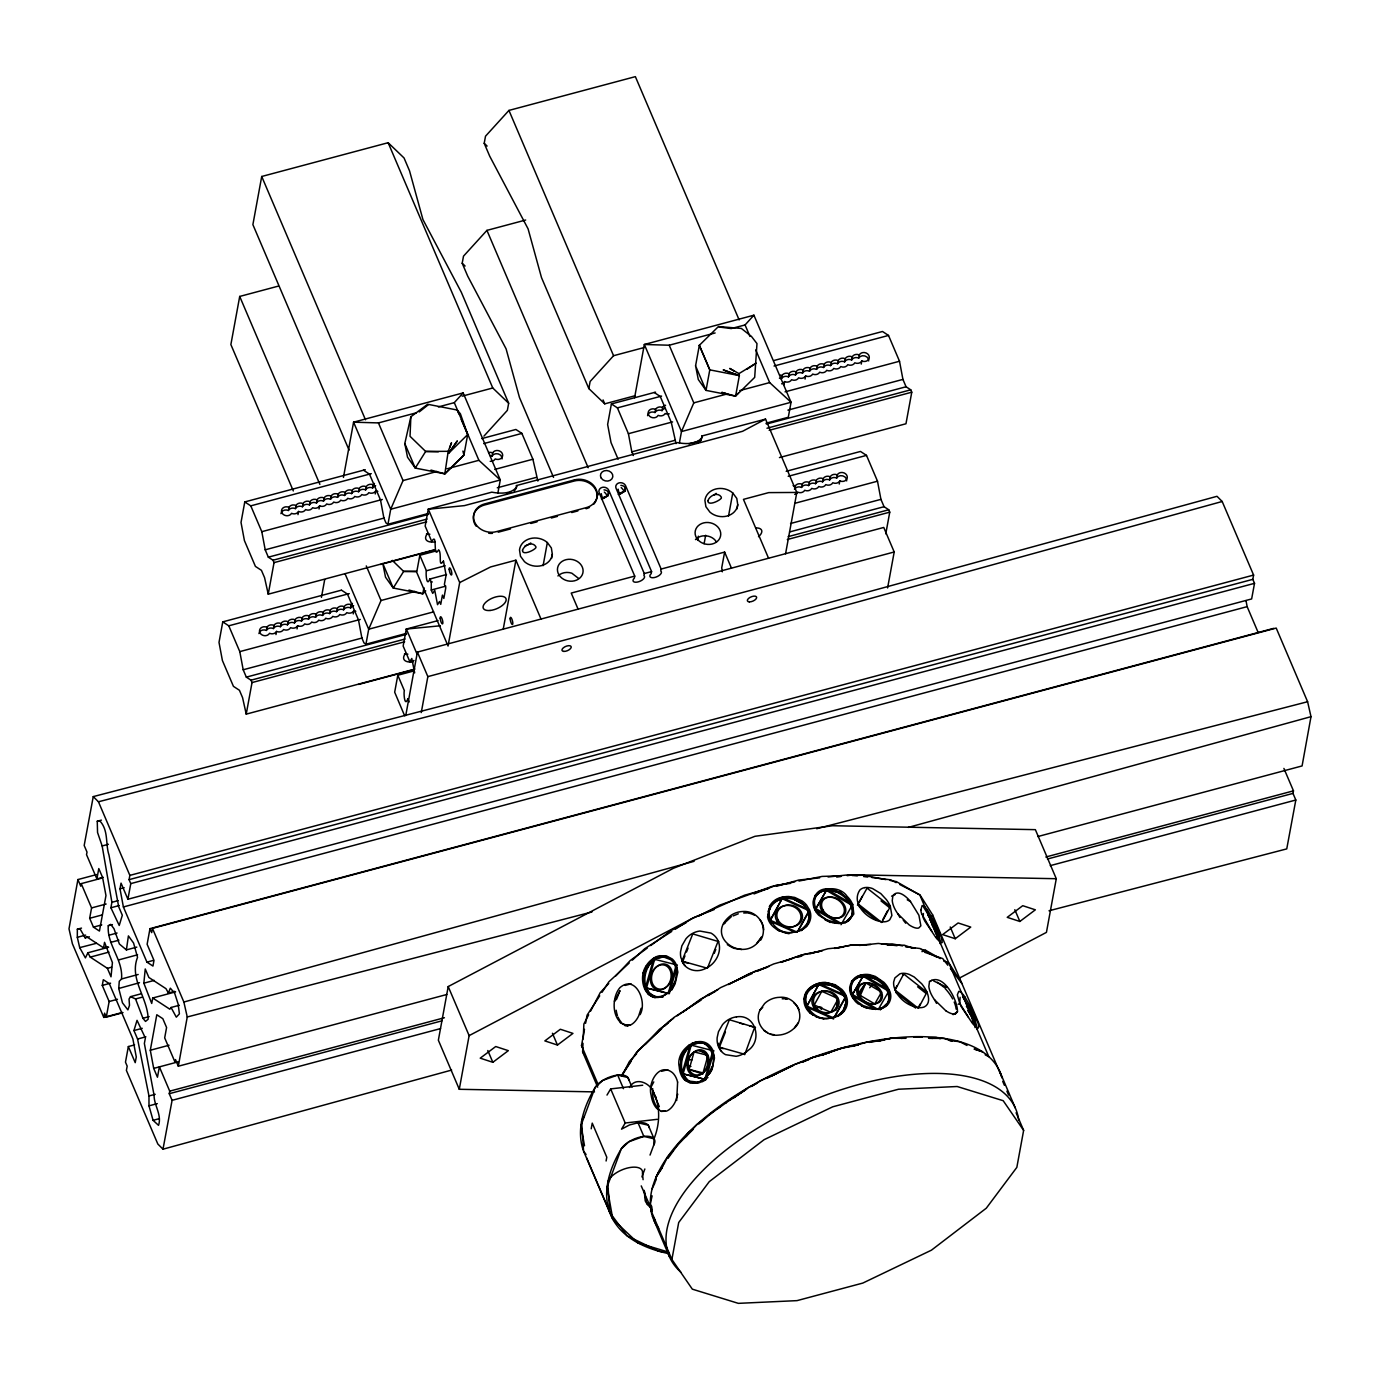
<?xml version="1.0" encoding="UTF-8"?>
<svg xmlns="http://www.w3.org/2000/svg" width="1380" height="1380" viewBox="0 0 1380 1380"><rect width="100%" height="100%" fill="white"/><g stroke="black" fill="none" stroke-linecap="round" stroke-linejoin="round"><path stroke-width="1.5" d="M108.675 947.215L87.871 952.787L85.405 957.892L79.695 947.629L77.315 937.313L77.349 929.206L81.506 928.102M443.515 561.108L446.085 575.15L444.395 584.378L445.809 587.69L443.843 598.42L442.428 595.108L440.738 604.354L439.478 601.542L437.529 604.682L434.769 590.381L432.716 593.4L431.285 590.192L431.267 582.257L429.922 579.014L446.516 574.529M597.678 1087.164L582.619 1051.853L582.998 1043.28M583.205 1039.002L583.878 1023.995L588.673 1014.783M640.061 1014.662C647.565 1002.018 635.663 974.09 620 987.58C610.667 998.24 611.84 1023.408 628.124 1025.909L620.207 1022.632M650.032 1155.077L653.706 1145.159L654.068 1138.828L648.255 1125.217L638.026 1122.785L629.522 1124.942L621.535 1129.168L625.209 1123.01L657.26 1119.318M676.683 1100.515L677.615 1082.041M923.375 913.491L923.151 917.562L924.773 921.029L935.674 937.279M937.055 938.555L937.417 932.466L930.879 922.099M938.503 939.728L938.987 931.603L937.434 928.085A21.045 2.277 63.8 0 0 934.778 922.565M974.038 1013.921C974.677 1017.716 980.956 1025.564 977.92 1028.376A20.976 2.933 55.6 0 1 972.331 1023.201L961.394 1006.883L959.756 1003.398L960.118 997.309M973.676 1024.409L974.021 1018.319L966.397 1006.227M975.005 1027.6L975.591 1017.457L962.533 996.722M140.898 993.859L130.496 996.653L129.047 999.051L129.496 1005.296L127.892 1009.901L122.475 1002.829L118.749 988.477L119.267 981.301L121.543 978.972L138.19 974.47M410.861 416.76L404.806 443.549L407.531 457.229L415.259 468.079L444.826 473.84L463.922 455.072L467.682 434.562L460.385 413.793L457.229 410.033L427.662 404.271L410.861 416.76L410.033 436.304L425.661 451.45L438.322 451.795M175.605 991.875L152.714 997.999L151.714 1003.45L143.848 983.181L145.245 968.984L148.868 977.471L165.997 988.684L168.395 993.014L174.639 991.34M136.792 947.128L126.391 949.906L128.409 935.899L133.567 943.023L137.534 957.306C129.03 979.179 147.988 997.964 148.143 1019.268L145.504 1021.424L142.934 1018.267L135.55 998.948L130.496 996.653M945.8 1010.764A20.976 7.607 47.5 0 0 955.34 1013.886L957.478 1011.713C957.806 999.913 942.885 971.831 929.482 981.628L928.844 986.424A20.976 10.35 49.6 0 0 934.502 999.689L936.554 1003.364M671.991 989.84L675.355 980.956L676.562 972.986A20.976 17.233 -64.1 0 0 670.835 959.738L661.745 956.254L654.931 957.72A20.942 17.354 -79.3 0 0 646.34 965.586M709.286 1073.916C719.584 1061.065 709.406 1035.759 691.553 1043.573M769.298 906.677C781.322 884.304 820.427 904.642 806.144 926.515A21.08 17.837 10.4 0 0 802.694 904.176L794.69 899.656A21.08 17.837 10.4 0 0 770.161 906.212L767.591 917.062C769.523 927.308 779.855 931.897 789.05 933.742M823.774 1019.009L816.27 1016.801L809.594 1012.592A20.976 18.233 -0.7 0 1 803.988 999.448C805.092 982.025 829.794 977.661 840.334 989.736A20.959 17.078 19.4 0 1 845.94 1002.881L842.766 1012.368L837.902 1016.422M677.77 1094.133L675.286 1101.792A20.976 12.524 -80.6 0 1 666.419 1111.141L661.382 1111.383L656.811 1108.485A20.976 12.23 89 0 1 651.136 1095.168C647.531 1083.248 658.812 1061.806 672.509 1072.709A20.976 14.869 -81.3 0 1 677.58 1082.058M841.007 924.721L852.719 904.4L850.943 901.071A20.959 14.663 36.4 0 0 847.182 896.413C837.35 881.837 807.559 889.169 815.908 908.644L815.269 909.662L826.982 889.341L852.719 904.4L853.806 914.077L848.459 920.977A20.959 14.524 24.8 0 1 836.349 922.961L826.672 919.805L821.618 916.32A20.993 16.526 24.4 0 1 815.908 908.627L815.58 907.85M96.652 874.558L77.918 879.56L69 928.826L72.398 943.765L103.793 1017.422L122.527 1012.42M446.792 994.497L178.331 1066.223L187.249 1016.974L183.868 1002.035L152.456 928.361L1276.207 628.073L1307.602 701.73L1311 716.668L1302.082 765.934L1037.794 836.556M102.034 878.077L81.213 883.631L80.747 886.184L77.918 879.56M103.138 877.266L96.893 878.939L98.791 868.572L102.569 877.404L105.967 895.534L99.446 931.052L93.443 927.119L89.665 918.287L91.58 907.919L81.213 883.631M77.349 929.206L80.126 929.016L85.198 937.917L86.405 936.589L103.552 947.801L104.552 942.333L112.418 962.602L111.021 976.816L107.398 968.329L90.269 957.116L87.871 952.787M97.256 821.238L100.223 821.324C108.692 830.967 105.329 844.025 108.986 855.031L118.697 906.764L122.32 915.251L119.232 925.463L110.9 907.764L111.901 902.296L102.154 845.957L97.549 832.485L97.256 821.238L101.413 820.134M122.924 1012.696L106.277 1017.146L109.141 1001.518L102.275 985.406L103.31 979.714L109.331 983.664L132.859 1038.847L136.275 1056.976L135.223 1062.669L128.357 1046.558L134.602 1044.884M1273.723 628.349L149.989 928.654L147.125 944.282L153.991 960.394L152.956 966.069L146.936 962.136L123.389 906.953L119.991 888.806L121.043 883.131L127.909 899.242L1251.643 598.937L1254.524 583.326L1252.816 579.341L1253.609 575.081L1222.18 501.492L1217.005 496.3L654.241 650.567L93.254 796.605L84.18 845.474L87.009 852.098L86.526 854.651L96.893 878.939M103.793 1017.422L104.587 1013.162L106.277 1017.146M127.909 899.242L130.772 883.614L129.082 879.647L129.858 875.386L98.446 801.78L93.254 796.605M278.45 286.091L239.706 296.441L230.874 344.569L293.319 490.952M483.932 436.132L507.357 410.36L508.668 403.253L461.317 292.267L422.936 219.558L409.532 170.844L404.047 157.976L388.142 142.709L261.717 176.485L252.885 224.63L349.071 450.122M128.357 1046.558L125.477 1062.169L127.184 1066.153L126.391 1070.414L157.82 1144.003L162.995 1149.195L451.639 1070.069M152.456 928.361L151.679 932.621L149.989 928.654M341.24 590.209L222.766 621.863L219.006 642.39L222.404 660.52L233.427 686.343L239.43 690.276L242.57 697.642L246.227 714.133L414.914 669.059M365.269 469.718L244.778 501.923L241.017 522.434L244.415 540.581L255.421 566.404L261.441 570.337L264.581 577.685L268.238 594.193L434.924 549.654M162.995 1149.195L172.086 1100.326L169.257 1093.702L169.723 1091.149L159.373 1066.861L157.458 1077.228L153.697 1068.396L150.299 1050.249L156.803 1014.749L162.823 1018.682L166.583 1027.514L164.686 1037.881L175.036 1062.169L175.519 1059.599L178.331 1066.223M246.227 714.133L252.023 682.565L251.005 680.185L246.33 677.132L243.19 669.766L239.792 651.619L228.77 625.813L222.766 621.863M268.238 594.193L274.034 562.626L273.016 560.228L268.341 557.175L265.202 549.809L261.803 531.68L250.781 505.856L244.778 501.923M258.94 633.593A5.279 4.468 10.4 0 1 266.375 630.436L266.961 627.279A5.279 4.468 10.4 0 1 273.982 625.399A5.279 4.468 10.4 0 1 281.002 623.536A5.279 4.468 10.4 0 1 288.023 621.656A5.279 4.468 10.4 0 1 295.061 619.775A5.279 4.468 10.4 0 1 302.082 617.895A5.279 4.468 10.4 0 1 309.103 616.015A5.279 4.468 10.4 0 1 316.123 614.152A5.279 4.468 10.4 0 1 323.144 612.272A5.279 4.468 10.4 0 1 330.165 610.391A5.279 4.468 10.4 0 1 337.203 608.511A5.279 4.468 10.4 0 1 344.224 606.631A5.279 4.468 10.4 0 1 351.245 604.768A5.279 4.468 10.4 0 1 352.435 603.37M280.951 513.653A5.279 4.468 10.4 0 1 288.386 510.497L288.972 507.34A5.279 4.468 10.4 0 1 295.993 505.459A5.279 4.468 10.4 0 1 303.014 503.579A5.279 4.468 10.4 0 1 310.034 501.699A5.279 4.468 10.4 0 1 317.055 499.819A5.279 4.468 10.4 0 1 324.093 497.956A5.279 4.468 10.4 0 1 331.114 496.075A5.279 4.468 10.4 0 1 338.135 494.195A5.279 4.468 10.4 0 1 345.155 492.315A5.279 4.468 10.4 0 1 352.176 490.435A5.279 4.468 10.4 0 1 359.197 488.572A5.279 4.468 10.4 0 1 366.235 486.692A5.279 4.468 10.4 0 1 373.255 484.811A5.279 4.468 10.4 0 1 374.446 483.431M266.375 630.436A5.279 4.468 10.4 0 1 273.413 628.556L273.982 625.399M288.386 510.497A5.279 4.468 10.4 0 1 295.406 508.616L295.993 505.459M275.966 634.576L276.552 631.419A5.279 4.468 10.4 0 0 283.573 629.539A5.279 4.468 10.4 0 0 290.594 627.659A5.279 4.468 10.4 0 0 297.614 625.778A5.279 4.468 10.4 0 0 304.635 623.898A5.279 4.468 10.4 0 0 311.656 622.035A5.279 4.468 10.4 0 0 318.694 620.155A5.279 4.468 10.4 0 0 325.714 618.275A5.279 4.468 10.4 0 0 332.735 616.394A5.279 4.468 10.4 0 0 339.756 614.514A5.279 4.468 10.4 0 0 346.777 612.651A5.279 4.468 10.4 0 0 353.798 610.771A5.279 4.468 10.4 0 0 355.816 611.288M297.977 514.619L298.563 511.463A5.279 4.468 10.4 0 0 305.584 509.582A5.279 4.468 10.4 0 0 312.605 507.719A5.279 4.468 10.4 0 0 319.625 505.839A5.279 4.468 10.4 0 0 326.646 503.959A5.279 4.468 10.4 0 0 333.667 502.079A5.279 4.468 10.4 0 0 340.705 500.198A5.279 4.468 10.4 0 0 347.726 498.335A5.279 4.468 10.4 0 0 354.746 496.455A5.279 4.468 10.4 0 0 361.767 494.575A5.279 4.468 10.4 0 0 368.788 492.695A5.279 4.468 10.4 0 0 375.809 490.814A5.279 4.468 10.4 0 0 377.827 491.349M273.413 628.556A5.279 4.468 10.4 0 1 280.433 626.692L281.002 623.536M295.406 508.616A5.279 4.468 10.4 0 1 302.444 506.736L303.014 503.579M280.433 626.692A5.279 4.468 10.4 0 1 287.454 624.812L288.023 621.656M302.444 506.736A5.279 4.468 10.4 0 1 309.465 504.856L310.034 501.699M287.454 624.812A5.279 4.468 10.4 0 1 294.475 622.932L295.061 619.775M309.465 504.856A5.279 4.468 10.4 0 1 316.486 502.976L317.072 499.819M297.045 628.935L297.614 625.778M319.039 508.996L319.625 505.839M294.475 622.932A5.279 4.468 10.4 0 1 301.495 621.052L302.082 617.895M316.486 502.976A5.279 4.468 10.4 0 1 323.507 501.113L324.093 497.956M301.495 621.052A5.279 4.468 10.4 0 1 308.516 619.172L309.103 616.015M323.507 501.113A5.279 4.468 10.4 0 1 330.527 499.232L331.114 496.075M308.516 619.172A5.279 4.468 10.4 0 1 315.554 617.309L316.123 614.152M330.527 499.232A5.279 4.468 10.4 0 1 337.548 497.352L338.135 494.195M321.437 597.368L324.697 579.617M343.447 477.428L353.573 422.177L463.145 392.903L500.284 479.981L497.87 493.091M315.554 617.309A5.279 4.468 10.4 0 1 322.575 615.428L323.144 612.272M337.548 497.352A5.279 4.468 10.4 0 1 344.586 495.472L345.155 492.315M322.575 615.428A5.279 4.468 10.4 0 1 329.596 613.548L330.165 610.391M344.586 495.472A5.279 4.468 10.4 0 1 351.607 493.591L352.176 490.435M329.596 613.548A5.279 4.468 10.4 0 1 336.616 611.668L337.203 608.511M351.607 493.591A5.279 4.468 10.4 0 1 358.628 491.729L359.197 488.572M336.616 611.668A5.279 4.468 10.4 0 1 343.637 609.788L344.224 606.631M358.628 491.729A5.279 4.468 10.4 0 1 365.648 489.848L366.235 486.692M343.637 609.788A5.279 4.468 10.4 0 1 350.658 607.925L351.245 604.768M365.648 489.848A5.279 4.468 10.4 0 1 372.669 487.968L373.255 484.811M353.228 613.928L353.798 610.771M375.239 493.971L375.809 490.814M341.464 590.157L347.467 594.09L358.49 619.913L361.888 638.043L363.958 642.89L365.959 644.201L368.702 629.211L381.018 600.507L366.269 565.921M363.475 470.2L369.478 474.134L380.501 499.957L383.899 518.104L385.969 522.934L387.97 524.245L390.713 509.255L403.029 480.568L378.448 422.918L353.573 422.177L390.713 509.255L500.284 479.981L478.895 460.299L454.296 402.649L463.145 392.903M553.535 477.377L519.484 397.544L506.081 348.829L467.699 276.121L462.197 263.252L463.507 256.145L486.933 230.374L525.677 220.024M635.318 395.663L604.733 403.84L588.829 388.574L541.495 277.587L528.091 228.873L489.71 156.182L484.207 143.296L485.519 136.189L508.944 110.417L635.369 76.642L739.145 319.936M414.19 670.852L397.802 675.234L394.68 692.208L404.651 715.789M438.029 620.586L406.272 629.073L403.15 646.047L409.791 661.555L414.017 660.502M435.942 550.982L419.813 555.295L416.691 572.252L448.052 646.013L459.695 582.55L428.283 509.134L425.161 526.091L431.75 541.529C437.909 530.696 432.527 560.573 438.616 549.792C442.135 552.932 437.943 569.129 443.429 561.073M416.553 571.148L403.65 571.406L393.248 588.035L382.795 563.506L385.52 577.185L393.248 588.035L422.815 593.797L423.936 587.639M430.974 470.08L444.826 473.84L448.207 451.312L451.519 442.773L449.88 447.172M405.755 715.547L417.398 652.085L883.752 527.453L894.206 551.983L887.599 587.949M421.262 712.58L427.852 676.614L417.398 652.085M502.079 458.919A5.279 4.468 10.4 0 0 492.074 456.055L492.643 452.899A5.279 4.468 10.4 0 1 499.612 451.001A5.279 4.468 10.4 0 1 502.199 457.091A5.279 4.468 10.4 0 1 495.213 458.919A5.279 4.468 10.4 0 1 490.193 461.317M503.269 628.97L515.896 560.177L490.607 566.939L459.695 582.55M958.634 978.489L1046.437 932.38L1056.287 878.715L1035.362 829.656L832.554 825.74L754.964 836.297L673.457 868.261L448.207 986.562L438.357 1040.227L459.281 1089.286L594.504 1091.89M543.099 565.679L547.343 542.53A16.56 14.024 10.4 0 0 530.161 538.614A16.56 14.024 10.4 0 0 519.501 549.965L520.467 556.226L524.486 561.677A16.56 14.024 10.4 0 0 541.667 565.593A16.56 14.024 10.4 0 0 552.328 554.225L551.362 547.964L547.343 542.53M551.569 558.434L552.328 554.225M448.207 986.562L469.131 1035.621L459.281 1089.286M588.829 388.574L590.14 381.484L613.565 355.712L644.15 347.536M655.569 392.144L611.392 403.943L607.631 424.471L611.03 442.601L618.119 459.212M634.576 397.751L644.339 344.483L753.911 315.192L791.051 402.27L788.291 417.26L765.986 423.229M647.565 415.673A5.279 4.468 10.4 0 1 655.017 412.517L655.586 409.36A5.279 4.468 10.4 0 1 662.607 407.48A5.279 4.468 10.4 0 1 665.574 405.254M655.017 412.517A5.279 4.468 10.4 0 1 662.038 410.636L662.607 407.48M634.731 576.098L634.352 578.134A6.176 2.864 -23.1 0 0 634.559 582.101A6.176 2.864 -23.1 0 0 642.149 580.066A6.176 2.864 -23.1 0 0 643.908 575.581L644.27 573.545L608.752 490.28A5.123 4.33 10.4 0 0 602.198 487.382A5.123 4.33 10.4 0 0 599.213 492.832L634.731 576.098L571.234 593.072L578.082 609.132M651.584 571.596L651.205 573.614A6.176 2.864 -23.1 0 0 651.412 577.599A6.176 2.864 -23.1 0 0 659.019 575.564A6.176 2.864 -23.1 0 0 660.761 571.061L661.141 569.043L625.623 485.777A5.123 4.33 10.4 0 0 619.068 482.879A5.123 4.33 10.4 0 0 616.067 488.33L651.584 571.596L644.27 573.545M679.426 442.79L681.479 431.561L693.795 402.856L669.214 345.224L644.339 344.483L681.479 431.561L791.051 402.27L769.661 382.588L755.723 349.934M695.572 365.855L699.332 345.328L718.428 326.56L741.353 328.44L751.427 336.392L756.982 343.586L754.688 377.378L735.592 396.146L706.025 390.385L698.297 379.535L695.572 365.855L706.025 390.385L709.786 369.857L699.332 345.328L709.786 369.857L739.352 375.619L735.592 396.146L721.74 392.386L725.639 393.421M598.247 1084.801L581.515 1045.557L584.482 1029.342M585.603 1023.27L587.087 1015.163L599.714 995.842M697.573 540.391L698.349 536.182M591.209 1128.788L592.244 1123.13L606.786 1157.234L606.096 1160.994M704.111 543.686L705.663 535.268M728.519 516.12L732.763 492.97A16.56 14.024 10.4 0 0 715.582 489.055A16.56 14.024 10.4 0 0 704.921 500.423L705.887 506.684L709.907 512.118A16.56 14.024 10.4 0 0 727.088 516.034A16.56 14.024 10.4 0 0 737.748 504.683L736.782 498.422L732.763 492.97M661.141 569.043L724.621 552.086L721.723 567.87L722.309 571.803M736.989 508.892L737.748 504.683M779.424 378.206A5.279 4.468 10.4 0 1 781.425 378.741L782.011 375.584A5.279 4.468 10.4 0 1 789.032 373.704A5.279 4.468 10.4 0 1 796.053 371.824A5.279 4.468 10.4 0 1 803.074 369.944A5.279 4.468 10.4 0 1 810.112 368.063A5.279 4.468 10.4 0 1 817.133 366.2A5.279 4.468 10.4 0 1 824.153 364.32A5.279 4.468 10.4 0 1 831.174 362.44A5.279 4.468 10.4 0 1 838.195 360.56A5.279 4.468 10.4 0 1 845.216 358.679A5.279 4.468 10.4 0 1 852.236 356.816A5.279 4.468 10.4 0 1 859.274 354.936A5.279 4.468 10.4 0 1 866.226 353.021A5.279 4.468 10.4 0 1 868.831 359.111A5.279 4.468 10.4 0 1 861.827 360.939A5.279 4.468 10.4 0 1 854.807 362.819A5.279 4.468 10.4 0 1 847.786 364.7A5.279 4.468 10.4 0 1 840.765 366.562A5.279 4.468 10.4 0 1 833.744 368.443A5.279 4.468 10.4 0 1 826.706 370.323A5.279 4.468 10.4 0 1 819.686 372.203A5.279 4.468 10.4 0 1 812.665 374.084A5.279 4.468 10.4 0 1 805.644 375.947A5.279 4.468 10.4 0 1 798.623 377.827A5.279 4.468 10.4 0 1 791.602 379.707A5.279 4.468 10.4 0 1 784.582 381.587A5.279 4.468 10.4 0 1 781.615 383.812M783.995 384.744L784.582 381.587M781.425 378.741A5.279 4.468 10.4 0 1 788.463 376.861L789.032 373.704M788.463 376.861A5.279 4.468 10.4 0 1 795.484 374.981L796.053 371.824M795.484 374.981A5.279 4.468 10.4 0 1 802.505 373.1L803.074 369.944M655.397 1181.09L656.138 1177.037L661.883 1168.256M651.722 1206.31L650.963 1210.415L671.888 1259.474L692.329 1289.162L738.352 1303.358L797.019 1300.633L862.811 1283.072L931.431 1250.177L986.286 1208.207L1016.836 1167.377L1023.632 1130.392L1016.094 1112.746M805.058 379.103L805.644 375.947M802.505 373.1A5.279 4.468 10.4 0 1 809.525 371.22L810.112 368.063M794.725 494.385A5.279 4.468 10.4 0 0 797.675 492.143A5.279 4.468 10.4 0 0 804.713 490.28A5.279 4.468 10.4 0 0 811.733 488.399A5.279 4.468 10.4 0 0 818.754 486.519A5.279 4.468 10.4 0 0 825.775 484.639A5.279 4.468 10.4 0 0 832.795 482.759A5.279 4.468 10.4 0 0 839.816 480.895A5.279 4.468 10.4 0 0 846.82 479.067A5.279 4.468 10.4 0 0 844.215 472.978A5.279 4.468 10.4 0 0 837.263 474.875A5.279 4.468 10.4 0 0 830.243 476.756A5.279 4.468 10.4 0 0 823.205 478.636A5.279 4.468 10.4 0 0 816.184 480.516A5.279 4.468 10.4 0 0 809.163 482.396A5.279 4.468 10.4 0 0 802.142 484.259A5.279 4.468 10.4 0 0 795.122 486.139L794.535 489.296A5.279 4.468 10.4 0 1 801.556 487.416A5.279 4.468 10.4 0 1 808.594 485.553A5.279 4.468 10.4 0 1 815.615 483.673A5.279 4.468 10.4 0 1 822.635 481.793A5.279 4.468 10.4 0 1 829.656 479.912A5.279 4.468 10.4 0 1 836.677 478.032A5.279 4.468 10.4 0 1 846.682 480.895M809.525 371.22A5.279 4.468 10.4 0 1 816.546 369.357L817.133 366.2M785.565 553.794L796.812 492.453L765.538 419.123L701.868 436.011A13.559 6.296 -23.1 0 1 698.332 442.67M801.556 487.416L802.142 484.259M816.546 369.357A5.279 4.468 10.4 0 1 823.567 367.477L824.153 364.32M808.594 485.553L809.163 482.396M823.567 367.477A5.279 4.468 10.4 0 1 830.588 365.596L831.174 362.44M671.888 1259.474L678.701 1222.508L709.251 1181.659L764.089 1139.69L832.709 1106.812L898.501 1089.234L957.168 1086.509L1003.191 1100.705L1023.632 1130.392M815.615 483.673L816.184 480.516M830.588 365.596A5.279 4.468 10.4 0 1 837.625 363.716L838.195 360.56M822.635 481.793L823.205 478.636M837.625 363.716A5.279 4.468 10.4 0 1 844.646 361.836L845.216 358.679M829.656 479.912L830.243 476.756M844.646 361.836A5.279 4.468 10.4 0 1 851.667 359.973L852.236 356.816M836.677 478.032L837.263 474.875M851.667 359.973A5.279 4.468 10.4 0 1 858.688 358.093L859.274 354.936M839.247 484.052L839.816 480.895M861.258 364.096L861.827 360.939M885.77 533.853L889.755 512.153L888.737 509.772L884.062 506.702L880.923 499.353L877.508 481.206L866.502 455.383L860.482 451.45L786.186 471.305M774.059 360.473L882.493 331.493L888.513 335.444L899.519 361.25L902.934 379.397L906.056 386.762L910.748 389.815L911.766 392.196L905.97 423.764L779.459 457.574M1049.007 910.783L1286.747 848.89L1295.82 800.02L1292.991 793.397L1293.474 790.843L1283.9 768.418M686.981 1065.084L688.034 1059.478A12.903 10.091 -71.8 0 1 699.729 1050.68L703.904 1052.371A12.903 10.091 -71.8 0 1 701.868 1073.795A12.903 10.091 -71.8 0 1 686.981 1065.084L690.949 1066.395M833.606 1018.992L806.627 1006.969L819.151 983.681L846.113 995.687C848.821 1001.57 847.199 1008.884 842.283 1013.075A21.011 16.732 7.2 0 1 837.608 1016.094A20.976 16.56 6.2 0 1 829.932 1018.112C811.664 1022.356 795.26 996.153 813.855 985.355A20.959 18.63 18 0 1 825.257 982.353L835.228 984.751L841.817 989.408A21.011 17.06 20.1 0 1 846.13 995.687L833.796 1018.026L806.817 1006.02L819.151 983.681M795.053 932.276L770.005 921.116L782.529 897.828L809.491 909.851C812.199 915.716 810.577 923.048 805.661 927.222A21.028 16.732 7.2 0 1 800.986 930.241A20.959 16.508 6.1 0 1 793.31 932.224C775.043 936.554 758.655 910.265 777.233 899.501A20.976 18.665 18.1 0 1 788.636 896.5L794.742 897.431L802.125 900.967A21.08 17.388 18.7 0 1 806.524 905.004L809.491 909.851L797.174 932.173L770.213 920.167L782.529 897.828M836.004 1010.195L837.919 1000.586M806.627 1006.969L806.817 1006.02M770.005 921.116L770.213 920.167M652.119 1195.856L650.342 1203.774L652.223 1209.639M655.224 1182.022L656.552 1176.105L663.366 1165.514M767.591 917.062L770.161 906.212L767.987 911.783M760.725 940.091C768.539 927.136 758.172 910.628 743.303 911.473A20.959 19.458 -17.4 0 0 731.297 915.113C701.799 936.934 746.459 966.38 761.45 937.089L756.689 943.42M760.104 1009.884C753.635 1022.097 765.107 1036.846 778.32 1035.121A20.993 17.457 -19.3 0 0 793.276 1029.049C807.317 1018.285 796.778 995.756 779.907 997.309A20.976 19.51 -17.4 0 0 764.641 1003.519L760.104 1009.884L762.726 1007.417M641.148 1008.297L638.664 1015.939A20.976 12.506 -80.6 0 1 629.798 1025.288L624.778 1025.53L630.418 1024.822M671.767 989.098A20.976 15.387 -65.4 0 1 661.141 996.291A21.08 15.715 -68.2 0 1 654.793 996.343L649.307 993.359L645.426 987.701L653.551 959.031L677.39 965.069M676.821 967.121L669.266 993.721L646.495 988.045L654.62 959.393L653.551 959.031M697.763 1082.092L688.517 1081.075L682.048 1073.537L690.173 1044.867L714.012 1050.922M689.465 1044.643L682.341 1053.992L680.323 1066.067A21.028 15.577 -77.9 0 0 682.031 1073.554L705.887 1079.574L683.117 1073.899L691.242 1045.229L690.173 1044.867M689.12 1069.431L694.088 1051.905L708.009 1055.372L703.041 1072.916L689.12 1069.431L702.834 1074.106M704.818 1079.212L712.943 1050.56C703.766 1030.239 674.872 1048.162 679.219 1066.809A20.976 15.421 -78.5 0 0 684.825 1080.143L690.293 1083.11L696.607 1083.007A20.976 15.318 -66 0 0 708.371 1074.209L711.977 1066.809M706.474 1077.521L712.856 1055.01M851.443 981.628L857.636 977.333L865.846 976.333L874.679 978.765A21.08 15.818 30.4 0 1 886.133 1005.606C902.02 983.871 854.668 959.083 849.683 987.752A20.976 16.681 23.4 0 0 855.307 1001.035A21.08 15.732 30.9 0 0 858.153 1003.95M133.946 1030.55L137.034 1020.338L145.366 1038.036L144.365 1043.487L154.077 1095.22C153.939 1105.38 162.064 1114.781 158.545 1125.356L153.077 1120.336L148.988 1105.846L148.971 1095.962L137.569 1039.037L133.946 1030.55L142.261 1028.324M806.144 926.515L809.318 917.027M845.94 1002.881L842.766 1012.368A21.08 17.837 10.4 0 0 845.319 1006.865M641.907 1176.933L644.857 1168.981M803.988 999.448L806.783 992.065L813.251 986.648L822.014 984.302L833.727 985.096L822.014 984.302M168.395 993.014L170.309 988.166L174.639 993.134L178.141 1004.019L179.4 1013.834L176.312 1017.163L171.051 1007.486L179.366 1005.261M688.517 963.344L682.652 961.705L680.875 957.548A21.045 17.768 -57.9 0 1 680.547 951.734L681.858 945.835L685.981 938.728A21.011 19.044 -53.8 0 1 699.85 931.034L710.907 933.07A21.114 18.613 -39.7 0 1 715.237 936.451A20.959 18.457 -37.4 0 1 718.187 941.057C721.05 947.767 719.049 955.598 714.736 961.187A21.062 17.267 -44.5 0 1 711.977 964.258A20.959 16.957 -44.4 0 1 703.3 969.485C695.382 972.607 685.17 969.381 681.962 961.101L692.76 933.898L718.877 941.678M682.652 961.705L684.963 955.874M686.498 951.993L688.051 948.112M718.187 941.057L707.405 968.242L681.962 961.101M714.254 953.321L715.789 949.44M736.471 1016.888C755.274 1013.576 762.812 1039.813 748.564 1050.077A20.976 17.009 -44.6 0 1 736.161 1056.304L725.57 1054.665A21.062 17.733 -56.2 0 1 720.343 1050.111L718.583 1046.937L729.365 1019.751L755.498 1027.514M723.189 1048.645L719.273 1047.541L725.432 1032.016M744.7 1054.699L754.808 1026.91M675.355 980.956L671.732 988.339A20.976 15.318 -66 0 1 659.985 997.188C643.339 1000.552 638.181 976.557 646.357 965.603M711.683 1069.759L714.461 1057.977L712.943 1050.56M860.344 995.48L865.812 982.905L881.561 992.116L874.782 1003.916L859.033 994.704L865.812 982.905L857.291 994.739M652.136 1188.732L654.845 1183.143M663.832 1164.548L667.42 1157.113L673.043 1150.903M590.588 1011.091L600.197 992.669L608.752 983.509M621.811 1076.09L629.487 1061.358L636.611 1053.716M651.032 1087.112L653.775 1081.903M859.378 901.709L862.241 896.345M857.463 905.28L867.071 888.134L890.307 906.384L891.894 915.527L889.79 919.701A21.062 11.644 40.1 0 1 886.65 921.443A20.976 11.42 38 0 1 882.389 921.788C868.589 920.667 850.304 903.9 859.913 889.962A21.028 13.438 48.9 0 1 864.743 887.616M882.614 919.96L887.392 911.024M864.743 887.616A20.976 13.49 50.5 0 1 872.591 888.582L880.785 893.567L886.374 899.605A20.993 11.144 47.9 0 1 890.376 906.401L881.716 922.478L858.481 904.228M895.034 989.339L896.948 985.769M903.693 973.987L895.102 990.081C899.449 999.379 908.747 1006.434 919.011 1007.642A20.993 11.471 38.3 0 0 924.445 1006.848C931.241 1003.329 928.378 993.928 925.204 988.822A20.993 11.282 47.8 0 0 921.754 983.819L914.198 976.988L909.213 974.401A20.959 13.49 50.5 0 0 899.984 973.797L894.895 977.92L893.671 981.974A21.028 13.817 40 0 0 894.033 986.735L895.102 990.081L918.338 1008.332L926.929 992.237L903.693 973.987L902.675 975.039M918.269 1007.59L920.184 1004.019M798.002 931.276L809.301 910.8M834.624 1017.129L844.905 998.516M875.783 1009.505L851.891 995.515L863.604 975.194L889.324 990.253C892.929 996.929 889.755 1006.279 882.096 1008.125A20.942 14.507 24.9 0 1 872.971 1008.815M815.269 909.662L826.982 889.341M851.891 995.515L863.604 975.194M889.324 990.253L878.249 1009.522L852.512 994.48C848.942 987.269 852.668 977.609 860.516 975.281A20.942 16.595 38.3 0 1 869.624 974.677L875.334 976.436L883.804 982.25A20.976 14.663 36.4 0 1 887.564 986.924L889.324 990.253L888.703 991.288M602.698 498.577L607.959 495.644L608.684 492.453A6.176 5.451 -13.7 0 0 603.991 489.866M619.551 494.075L624.812 491.142L625.537 487.934A6.176 5.451 -13.7 0 0 620.862 485.363M650.221 963.274L643.304 972.986L650.221 963.274L657.035 958.134L665.005 956.685L657.035 958.134M686.826 1049.111L679.926 1058.84L686.826 1049.111L693.657 1043.987L701.627 1042.521L693.657 1043.987M606.993 1095.082L610.667 1088.906L642.718 1085.232M929.482 920.115L932.621 914.888L920.149 895.154L896.379 881.613L890.1 880.423M429.836 578.979C426.437 588.087 425.627 572.062 426.42 570.785L419.813 555.295M409.843 661.624L411.792 658.467L414.673 672.871M407.842 698.936C404.409 708.061 403.529 691.673 404.375 690.673L397.802 675.234M845.009 922.909C872.367 905.09 818.909 869.659 813.079 901.916A20.976 16.681 23.4 0 0 818.685 915.199L830.243 922.495M621.345 1075.831L636.111 1052.906L668.403 1021.787L673.63 1018.216M667.92 1158.458L678.943 1143.14M602.008 992.324L608.873 981.801L629.194 963.05M622.121 1075.055L631.298 1061.013M634.731 1055.735L638.181 1050.473L661.607 1028.859M675.631 1147.194L687.309 1135.033M448.586 453.33L457.177 441.1L448.586 453.33L467.682 434.562L461.248 419.468M629.522 1087.475C635.386 1076.21 650.342 1082.955 653.706 1092.649L653.206 1091.753L655.948 1097.963L654.914 1095.203C660.244 1108.537 659.606 1123.855 654.638 1137.189A32.654 12.731 -87.4 0 1 653.62 1139.345M171.051 1007.486L169.844 1009.211L152.714 997.999M607.959 495.644L602.405 497.835A6.176 1.604 75 0 1 601.266 493.643M624.812 491.142L619.258 493.333A6.176 1.604 75 0 1 618.136 489.141M657.777 1173.448L661.589 1168.342M684.497 1137.707L688.327 1132.601L693.312 1128.788M794.5 1027.686L798.071 1022.925M869.676 987.752L872.419 984.509L877.111 987.787A12.903 9.677 30.4 0 1 873.368 1004.071A12.903 9.677 30.4 0 1 856.756 990.236L858.326 986.2A12.903 9.677 30.3 0 1 872.419 984.509M685.688 1136.913L696.934 1124.493L703.8 1119.37M719.101 327.008L731.245 328.561L745.062 324.956L753.911 315.192M738.248 393.231L734.919 395.698M800.969 930.534L807.473 923.513C802.625 931.448 792.12 933.949 783.443 932.138M837.591 1016.387L844.094 1009.366C838.436 1018.475 825.775 1020.527 816.27 1016.801M615.877 975.867L630.16 960.601L647.255 948.077M645.184 1044.556L659.45 1029.273L667.989 1023.011M890.307 906.384L889.289 907.436L880.992 900.916M926.929 992.237L925.911 993.29L917.614 986.769M955.219 1013.972L957.478 1011.713L953.097 1014.662M408.963 590.036L422.815 593.797L425.747 590.899M686.636 1135.74L692.777 1129.806M698.936 1123.872L713.391 1111.418M731.348 916.648L723.482 924.031L724.931 923.151M632.316 960.17L644.822 948.647L671.732 931.448M664.729 1025.978L674.113 1017.319L701.023 1000.138M709.182 1114.85L726.432 1102.516M419.21 411.93L428.335 404.702M845.077 922.565L851.305 916.924L847.061 921.116A20.976 14.628 24.4 0 1 832.916 922.841L825.206 920.046M695.486 539.597C701.057 533.525 712.373 534.957 716.479 542.012M801.28 930.586L804.523 927.86M805.92 992.513L813.251 986.648M733.194 1098.273L746.977 1088.803M492.832 1062.307L508.323 1050.663L495.731 1046.523L480.24 1058.167L492.832 1062.307L487.813 1050.525M557.451 1045.04L572.942 1033.396L560.349 1029.256L544.859 1040.899L557.451 1045.04L552.431 1033.258M704.525 1080.023L707.94 1077.47M955.236 938.728L970.727 927.084L958.134 922.961L942.626 934.605L955.236 938.728L950.216 926.963M1019.855 921.46L1035.345 909.817L1022.735 905.694L1007.245 917.338L1019.855 921.46L1014.817 909.696M729.503 1100.188L745.614 1089.786M650.67 945.576L671.18 930.551L686.102 922.737M683.376 1011.747L700.471 999.241L715.392 991.409M821.014 891.48L814.838 895.775L821.014 891.48L829.242 890.497L840.955 892.636L829.242 890.497M851.633 981.525L857.636 977.333M884.632 1006.658L880.13 1009.815L887.927 1002.76L883.666 1006.969A20.959 14.594 24.3 0 1 869.521 1008.659L861.81 1005.899L855.289 1001.052M677.114 1015.835L708.44 994.428L717.738 989.805M716.858 1109.037L720.343 1106.657M725.57 1103.103L748.202 1087.647L757.499 1083.007M746.787 369.374L756.154 363.13L738.973 373.601L729.692 368.426L734.367 371.151M675.32 929.171L691.484 918.856L744.441 895.241L768.539 888.496M708.216 995.549L720.774 987.528L752.152 973.538M751.548 1086.474L760.535 1080.73L776.216 1073.744M895.189 894.499L891.601 896.172M929.482 981.628L931.81 980.352M937.417 932.466L938.987 931.603L923.738 907.402M974.021 1018.319L975.591 1017.457M958.186 1004.26L959.756 1003.398L957.341 994.877L958.738 991.392A20.959 4.985 66.5 0 1 964.741 996.688M121.543 978.972C123.268 959.48 106.778 944.972 108.261 925.739L110.745 924.376L113.971 928.688L119.404 944.024L126.391 949.906M772.041 1075.745L793.207 1065.533M765.538 419.123L742.578 431.302L464.456 505.615L428.421 509.22M469.131 1035.621L694.382 917.321L714.254 909.524M699.177 915.889L719.705 905.142L771.524 886.547L794.725 881.889M728.468 984.561L748.995 973.814L766.935 967.38M728.899 984.233L754.929 971.279L769.195 966.345M766.797 1078.367L794.673 1064.48L808.939 1059.547M802.263 1062.324L811.785 1057.753L824.119 1054.458M631.126 983.854L625.054 985.423M667.73 1069.707L661.676 1071.277M758.051 970.916L773.732 963.93L791.809 958.859M803.678 1061.496L813.493 1057.132L829.553 1052.63M733.091 915.941L738.3 913.819M754.015 893.93L775.888 885.356L790.568 883.355M821.531 1055.269L839.747 1048.662L858.274 1044.936M921.944 951.631L925.67 950.303L940.298 958.634M780.89 962.378L800.814 955.236L819.806 951.424M632.057 1087.233L627.9 1077.521L617.671 1075.072L602.801 1080.402L595.073 1087.561L580.946 1125.597L584.516 1145.797M654.068 1138.828L643.839 1136.396L628.952 1141.709L621.241 1148.885L607.114 1186.921L612.823 1219.247L637.853 1242.862L667.834 1251.902M781.408 962.136L803.833 954.391L822.463 950.751M821.169 1055.338L843.594 1047.61L858.084 1044.764M431.267 582.257L432.285 581.911M776.578 886.253L798.675 880.061L819.651 877.852M797.83 957.185L801.849 956.047M809.888 953.804L827.966 948.75L842.645 947.198M851.65 1046.454L867.727 1041.952L882.407 1040.399M118.749 988.477L139.501 982.715M1222.18 501.492L662.159 655.897L98.446 801.78M183.868 1002.035L694.123 861.293M908.281 827.414L1311 716.668M118.887 959.859L137.586 954.788M153.077 1120.336L159.321 1118.645M462.179 396.163L492.764 387.987L508.668 403.253M378.448 422.918L416.381 412.793M438.34 406.928L454.296 402.649M669.214 345.224L715.133 332.96M481.741 438.599L515.879 429.473L521.882 433.406L532.904 459.23L537.872 481.051M250.781 505.856L371.272 473.651M483.725 443.601L521.882 433.406M611.392 403.943L617.412 407.876L661.589 396.077M774.042 366.028L888.513 335.444M403.029 480.568L436.96 471.494M446.948 468.82L478.895 460.299M693.795 402.856L727.743 393.8M739.715 390.592L769.661 382.588M261.803 531.68L382.295 499.474M494.747 469.424L532.904 459.23M617.412 407.876L628.418 433.7L672.595 421.901M785.048 391.851L899.519 361.25M265.202 549.809L384.33 517.983M497.283 487.796L536.303 477.377M628.418 433.7L631.816 451.846L674.958 440.324M787.911 410.136L902.934 379.397M428.283 509.134L491.798 492.16C499.767 493.712 511.928 494.247 516.793 486.623L516.448 485.57L677.218 442.601C685.187 444.17 697.349 444.688 702.213 437.081L701.868 436.011M387.97 524.245L428.542 513.412M688.879 443.843L701.057 440.582M268.341 557.175L428.542 514.361M506.581 493.505L510.686 492.418M766.4 424.074L906.056 386.762M273.016 560.228L427.058 519.07M766.97 428.231L910.748 389.815M274.034 562.626L426.662 521.83M769.178 430.301L911.766 392.196M498.214 532.214L510.479 528.937M530.903 523.468L537.027 521.83M551.327 518.018L557.468 516.379M571.769 512.549L577.892 510.911M380.587 564.489L435.356 549.861M426.42 570.785L445.136 565.766M228.77 625.813L349.261 593.607M788.187 476.307L866.502 455.383M381.018 600.507L414.966 591.451M431.25 590.019L445.809 586.12M239.792 651.619L360.284 619.43M795.173 503.217L877.508 481.206M433.631 611.857L368.702 629.211L345.069 573.787M243.19 669.766L362.319 637.94M790.55 523.503L880.923 499.353M365.959 644.201L406.531 633.351M246.33 677.132L406.531 634.317M789.584 531.956L884.062 506.702M251.005 680.185L405.047 639.026M788.101 536.665L888.737 509.772M252.023 682.565L404.651 641.786M787.325 539.528L889.755 512.153M358.576 684.446L413.362 669.8M427.852 676.614L894.206 551.983M102.154 845.957L108.399 844.301M129.858 875.386L1253.609 575.081M129.082 879.647L1252.816 579.341M130.772 883.614L1254.524 583.326M119.991 888.806L124.148 887.702M111.901 902.296L118.145 900.64M91.58 907.919L106.139 904.021M110.9 907.764L119.215 905.539M123.389 906.953L1247.141 606.648L1258.06 632.282M89.665 918.287L102.154 914.94M93.443 927.119L101.758 924.893M77.315 937.313L85.629 935.088M85.198 937.917L89.372 936.813M108.761 935.26L117.076 933.035M103.552 947.801L107.709 946.697M90.269 957.116L108.968 952.097M107.398 968.329L111.556 967.225M146.936 962.136L153.18 960.463M102.275 985.406L110.59 983.181M143.848 983.181L154.25 980.404M109.141 1001.518L117.472 999.293M142.934 1018.267L149.161 1016.594M137.569 1039.037L145.883 1036.811M150.299 1050.249L169.033 1045.247M153.697 1068.396L178.106 1061.858M169.723 1091.149L444.412 1017.733M1045.833 857.014L1293.474 790.843M169.257 1093.702L441.876 1020.855M1047.437 859.016L1292.991 793.397M148.988 1105.846L157.303 1103.62M172.086 1100.326L440.531 1028.583M1050.266 865.639L1295.82 800.02M108.261 925.739L112.418 924.617M110.572 942.402L118.904 940.194M148.971 1095.962L155.216 1094.305M869.366 1042.383L883.873 1039.882M135.55 998.948L141.795 997.292M816.701 828.725L1307.602 701.73M187.249 1016.974L591.968 911.956M79.695 947.629L96.307 943.334M785.893 999.103L787.704 998.654L782.184 998.81M429.87 578.979L430.922 578.72M798.951 881.044L822.152 876.404L841.472 875.834M834.572 948.457L851.443 945.076L870.763 944.524M876.8 1041.193L891.204 1038.277L906.005 1038.312M834.883 948.319L851.443 945.076L866.243 945.11M876.714 1041.124L891.204 1038.277M817.391 1007.469L819.996 1007.521L821.462 1009.384M836.694 877.076L840.886 876.507M847.182 875.662L853.478 874.799L1056.287 878.715M661.382 1111.383L665.16 1110.9M828.034 876.973L849.011 874.765L857.36 875.783M859.43 945.438L878.318 943.437L897.069 945.714M901.278 1038.416L905.487 1037.967M913.87 1037.087L922.237 1037.156M406.272 629.073L440.324 625.778M874.679 978.765L877.577 978.489L865.846 976.333M653.672 997.257L662.693 996.826M929.965 1037.743L936.244 1037.449L940.246 1038.692M852.202 875.524L862.931 875.213L885.926 879.612M743.716 913.008L751.1 912.801L749.271 913.25A21.08 18.647 -18.6 0 1 754.325 915.113M881.492 944.213L892.222 943.903L902.675 945.904M796.812 492.453L768.729 492.608L743.458 499.37L768.557 558.245M887.392 945.162L904.314 945.197L912.404 948.008M929.275 1038.364L944.075 1038.398L952.148 1041.227M448.207 451.312L425.661 451.45L415.259 468.079L404.806 443.549M416.312 571.751L403.65 571.406L392.282 560.384M688.034 1059.478L691.949 1059.944M863.604 876.542L867.779 877.042M871.936 877.542L890.704 879.836L896.155 882.631M905.401 946.732L919.994 948.509L936.347 956.927M928.481 1037.915L932.656 1038.416M949.337 1040.451L959.756 1041.71L967.018 1045.453M669.248 1252.66L658.881 1251.229L627.21 1235.911L609.736 1212.434L583.567 1151.11L581.618 1121.25A18.596 8.642 -23.1 0 1 584.102 1116.558M733.85 948.302L741.698 949.526M770.471 1034.155L774.387 1034.759M872.954 1008.78L863.276 1005.658L858.239 1002.173A20.924 16.491 24.3 0 1 854.255 997.774L852.512 994.48M906.85 946.697L915.216 948.302M921.495 949.492L925.67 950.303M676.303 964.724A21.011 17.302 -63.9 0 0 672.215 958.962L666.264 955.805L659.416 955.736A20.959 17.422 -78.6 0 0 652.826 958.772L645.719 968.156L643.649 978.196A21.028 15.784 -77.3 0 0 644.218 984.147L645.426 987.701L668.196 993.359L676.321 964.706L677.856 972.124L675.079 983.906A21.028 15.767 -66 0 1 671.801 989.132M800.538 901.226L794.69 899.656L804.92 905.211L802.694 904.176M739.835 1023.115L743.751 1024.219M749.633 1025.875L753.549 1026.962M736.42 1016.888A20.993 19.061 -53.9 0 0 722.585 1024.564L718.48 1031.688L717.169 1037.588A21.045 17.785 -57.9 0 0 717.479 1043.401L718.583 1046.937L744.027 1054.096M974.263 1049.18L982.267 1051.646M777.872 930.137L783.461 931.914M933.656 980.956L947.128 987.424L943.782 987.131L937.365 982.163M645.426 987.701L646.495 988.045M682.048 1073.537L683.117 1073.899M924.531 952.235L942.713 958.583L947.836 965.241M974.384 1048.973L982.474 1051.784M739.352 375.619L723.379 369.961L739.352 375.619L738.973 373.601M648.221 994.273L655.19 997.292M699.729 1050.68L705.594 1053.216M684.842 1080.126L690.069 1082.386M782.339 898.794L807.386 909.955M818.961 984.647L845.923 996.653M840.334 989.736L831.312 985.51A21.08 17.837 10.4 0 1 845.664 1004.933M861.81 1005.899L866.864 1008.349M821.807 1007.486L819.755 1006.986A4.295 3.053 -31 0 0 817.305 1007.71M899.777 884.511L919.753 894.792L988.805 1056.683L985.182 1054.803M943.61 960.67L949.06 963.464M907.247 899.829L910.507 901.571L918.908 915.251L920.874 925.859L918.718 928.016A20.976 7.607 47.5 0 1 909.178 924.928L897.845 913.836A20.993 10.367 49.6 0 1 892.256 900.588L892.877 895.793C897.811 888.616 906.833 897.017 910.507 901.571M943.955 960.704L949.457 963.827L961.912 983.56L950.389 968.57M826.361 890.393L850.253 904.366M815.908 908.644L841.628 923.686M817.115 910.748L839.161 923.651M862.966 976.229L886.874 990.219M727.312 944.645L732.745 947.853M763.916 1030.498L767.556 1032.637M654.241 392.507L660.244 396.44L671.267 422.263L676.045 443.618M444.826 473.84L463.922 455.072L462.921 451.036M809.594 1012.592L813.062 1015.128M945.783 1010.729L934.467 999.689M859.119 906.591L875.731 919.615M895.741 992.427L915.665 1008.073M651.17 1208.156L646.685 1203.929L644.477 1191.475M484.207 143.296L487.106 146.073M462.197 263.252L465.095 266.029M407.859 698.918L409.187 701.954M649.307 1205.465L645.236 1201.031L644.167 1190.353M903.227 920.081L905.728 923.237M583.567 1151.11L586.069 1154.474M652.481 1216.505L654.931 1219.817M578.496 578.358L571.837 573.2A12.903 10.919 10.4 0 0 557.934 575.943M927.274 909.662L934.812 922.547M964.81 996.774L971.434 1008.383M582.619 1051.853L585.827 1056.925M931.845 931.379L921.909 914.319M967.846 1010.66L970.951 1015.594M959.756 1003.398L968.467 1017.233M897.845 913.836L899.933 917.51M581.515 1045.557L583.223 1049.335M652.274 1211.226L641.234 1185.903M745.062 324.956L749.978 336.478M999.638 1071.225L1015.318 1108.019M932.621 914.888L1001.673 1076.762M1002.708 1081.334L1004.381 1085.266M1006.9 1091.149L1008.573 1095.082M724.621 552.086L731.469 568.146M508.944 110.417L613.565 355.712M631.816 451.846L633.386 455.521M603.077 399.941L604.733 403.84M486.933 230.374L588.173 467.734M388.142 142.709L492.764 387.987M457.229 410.033L458.833 413.81M515.896 560.177L541.012 619.051M652.688 1091.08L659.347 1106.691M261.717 176.485L365.493 419.796M617.671 1075.072L623.484 1088.682M653.706 1145.159A18.596 8.642 -23.1 0 0 643.839 1136.396L638.026 1122.785A18.596 8.642 -23.1 0 1 649.1 1127.615M610.667 1088.906L625.209 1123.01M406.41 629.159L417.105 654.258M654.051 1220.541L669.749 1257.335M239.706 296.441L319.867 484.363M586.673 1157.924L612.823 1219.247M625.244 487.761L625.088 490.883L620.845 493.695A6.176 2.864 -23.1 0 1 618.275 494.385M608.39 492.263L608.218 495.386L603.991 498.197A6.176 2.864 -23.1 0 1 601.421 498.887M1246.002 600.611L1247.141 606.648M920.857 910.179L922.116 905.539A20.959 4.985 66.3 0 1 927.308 909.817M643.097 1179.693L642.459 1173.293A18.596 8.642 -23.1 0 0 626.9 1168.187A18.596 8.642 -23.1 0 0 607.769 1182.556L609.736 1212.434M350.658 607.925A5.279 4.468 10.4 0 1 353.625 605.682M276.552 631.419A5.279 4.468 10.4 0 1 269.531 633.299A5.279 4.468 10.4 0 1 262.562 635.197A5.279 4.468 10.4 0 1 259.975 629.107A5.279 4.468 10.4 0 1 266.961 627.279M413.155 661.831A15.059 7.003 -23.1 0 1 405.668 653.275M407.876 654.172A15.059 7.003 -23.1 0 1 404.461 653.965M372.669 487.968A5.279 4.468 10.4 0 1 375.636 485.743M490.055 455.538A5.279 4.468 10.4 0 1 492.074 456.055M298.563 511.463A5.279 4.468 10.4 0 1 291.525 513.343A5.279 4.468 10.4 0 1 284.573 515.24A5.279 4.468 10.4 0 1 281.969 509.151A5.279 4.468 10.4 0 1 288.972 507.34M488.589 452.554A5.279 4.468 10.4 0 1 492.643 452.899M435.166 541.891A15.059 7.003 -23.1 0 1 427.679 533.318M429.887 534.232A15.059 7.003 -23.1 0 1 426.454 534.025M793.103 485.622A5.279 4.468 10.4 0 1 795.122 486.139M858.688 358.093A5.279 4.468 10.4 0 1 868.693 360.939M662.038 410.636A5.279 4.468 10.4 0 1 665.005 408.411M655.586 409.36A5.279 4.468 10.4 0 0 648.6 411.188A5.279 4.468 10.4 0 0 651.188 417.278A5.279 4.468 10.4 0 0 658.157 415.363A5.279 4.468 10.4 0 0 665.177 413.5A5.279 4.468 10.4 0 0 669.231 413.845M779.993 375.05A5.279 4.468 10.4 0 1 782.011 375.584M760.225 920.063A21.08 18.647 -18.6 0 1 763.675 929.827M838.057 892.912A21.08 15.818 30.4 0 1 849.511 919.77M664.608 956.823A21.08 16.491 -71.8 0 1 674.096 962.378M655.12 997.74A21.08 16.491 -71.8 0 1 645.478 971.192M621.121 1022.08A21.08 13.679 -86.5 0 1 618.033 1017.077M617.429 1015.525A21.08 13.679 -86.5 0 1 616.187 1010.246M658.967 1109.175A21.08 13.679 -86.5 0 1 652.706 1088.596M945.024 988.391A21.08 8.729 53.1 0 1 952.7 998.965M954.201 1002.087A21.08 8.729 53.1 0 1 956.133 1009.125M804.816 995.635A21.08 17.837 10.4 0 1 806.765 992.082M701.23 1042.676A21.08 16.491 -71.8 0 1 712.718 1051.767M713.77 1054.993A21.08 16.491 -71.8 0 1 714.323 1058.563M685.343 1079.867A21.08 16.491 -71.8 0 1 682.048 1074.83M681.461 1073.26A21.08 16.491 -71.8 0 1 682.1 1057.063M793.862 1002.863A21.08 18.647 -18.6 0 1 798.968 1009.539M921.806 914.233A21.045 5.727 58.6 0 1 920.77 910.093M939.004 931.638A20.942 2.07 63.9 0 1 941.35 937.606L942.247 942.367A21.131 3.036 57.2 0 1 941.35 942.609A20.959 2.95 55.7 0 1 935.726 937.399M680.789 1272.101A188.232 87.544 -23.1 0 1 800.952 1105.311A188.232 87.544 -23.1 0 1 1018.682 1120.043M658.674 1228.338A188.232 87.492 -23.1 0 1 788.929 1066.947A188.232 87.492 -23.1 0 1 1002.001 1077.953M779.804 931.207A21.08 17.802 11.2 0 1 776.457 929.12M771.299 923.582A21.08 17.802 11.2 0 1 771.903 905.452A21.08 17.802 11.2 0 1 790.809 898.173M794.794 898.898A21.08 17.802 11.2 0 1 802.108 902.261M816.529 912.163A21.08 15.732 30.9 0 1 814.39 907.126M814.045 905.504A21.08 15.732 30.9 0 1 836.263 891.532M838.109 892.222A21.08 15.732 30.9 0 1 843.456 895.172M684.928 965.517A21.08 18.233 -48.4 0 1 682.307 960.842M663.314 996.688A21.08 16.577 -71.2 0 1 644.857 978.748A21.08 16.577 -71.2 0 1 664.694 955.909M927.964 915.32A21.08 4.002 61.1 0 1 933.104 923.686M934.036 925.445A21.08 4.002 61.1 0 1 940.022 943.575M931.707 924.376A12.903 2.45 61.1 0 1 935.864 934.139M583.188 1150.023A225.889 105.001 -23.1 0 1 595.073 1087.561A18.596 8.642 -23.1 0 1 614.393 1075.641A18.596 8.642 -23.1 0 1 628.745 1079.919M643.839 1136.396A18.596 8.642 -23.1 0 0 621.241 1148.885A225.889 105.001 -23.1 0 0 668.644 1253.609M711.649 1069.742A21.08 15.749 -65.9 0 1 708.337 1074.882A20.993 15.387 -65.4 0 1 697.763 1082.127M971.503 1008.349A20.993 2.501 63.8 0 1 974.194 1014.059M968.312 1010.229A12.903 2.45 61.1 0 1 972.555 1022.39M854.168 999.569A21.08 15.732 30.9 0 1 856.238 978.506A21.08 15.732 30.9 0 1 881.716 982.25M813.062 1014.973A21.08 17.802 11.2 0 1 806.369 995.101A21.08 17.802 11.2 0 1 825.361 983.888M831.416 984.751A21.08 17.802 11.2 0 1 840.265 989.27M721.55 1051.37A21.08 18.233 -48.4 0 1 718.048 1043.142M965.603 1002.673A21.08 4.002 61.1 0 1 968.743 1007.797M969.709 1009.539A21.08 4.002 61.1 0 1 976.626 1029.411M706.284 1079.281A21.08 16.577 -71.2 0 1 701.54 1082.006M699.936 1082.541A21.08 16.577 -71.2 0 1 681.53 1067.068A21.08 16.577 -71.2 0 1 697.193 1042.28M593.59 504.373A17.009 14.404 10.4 0 0 593.78 486.968A17.009 14.404 10.4 0 0 574.252 481.016L484.345 505.046A17.009 14.404 10.4 0 0 476.1 526.125M589.45 507.443A17.009 14.404 10.4 0 1 586.069 508.737M492.488 533.353A17.009 14.404 10.4 0 1 488.693 533.232M621.173 487.589A6.176 3.036 49.7 0 1 623.881 490.97M604.319 492.091A6.176 3.036 49.7 0 1 607.028 495.489M598.058 495.006A6.176 5.106 -62.6 0 1 598.471 493.626M716.186 493.367A7.4 3.45 -23.1 0 1 713.581 495.092M530.765 542.927A7.4 3.45 -23.1 0 1 525.107 545.825M516.448 485.57A13.559 6.296 -23.1 0 1 514.119 491.073M756.326 527.902A12.351 5.744 -23.1 0 1 758.517 536.699M522.502 550.172C522.037 555.916 533.888 550.603 535.94 547.653L535.837 546.601C532.421 541.098 524.245 545.135 522.502 550.172M707.923 500.612C707.457 506.374 719.308 501.043 721.361 498.111L721.257 497.059C717.824 491.556 709.665 495.575 707.923 500.612M619.896 990.857L616.67 999.068L614.411 1001.259L619.896 990.857M821.79 991.306L814.252 1004.968L830.76 1012.316L838.298 998.654L821.79 991.306M574.442 479.912L484.553 503.942A17.009 14.404 10.4 0 0 474.582 522.037A17.009 14.404 10.4 0 0 496.369 531.645L586.276 507.633A17.009 14.404 10.4 0 0 596.229 489.538A17.009 14.404 10.4 0 0 574.442 479.912M563.851 651.412A4.968 2.312 -23.1 0 0 571.216 647.306A4.968 2.312 -23.1 0 0 564.679 646.909A4.968 2.312 -23.1 0 0 563.851 651.412M749.271 601.87A4.968 2.312 -23.1 0 0 756.637 597.747A4.968 2.312 -23.1 0 0 750.099 597.35A4.968 2.312 -23.1 0 0 749.271 601.87M821.755 910.628A12.903 9.677 30.4 0 0 842.818 915.095A12.903 9.677 30.4 0 0 832.226 897.449A12.903 9.677 30.4 0 0 821.755 910.628M776.923 921.116A12.903 10.919 10.4 0 0 799.158 922.565A12.903 10.919 10.4 0 0 788.377 905.418A12.903 10.919 10.4 0 0 776.923 921.116M664.539 988.442A12.903 10.091 -71.8 0 0 667.282 966.535A12.903 10.091 -71.8 0 0 650.498 977.351A12.903 10.091 -71.8 0 0 664.539 988.442M813.545 1006.969A12.903 10.919 10.3 0 0 835.78 1008.418A12.903 10.919 10.3 0 0 824.999 991.254A12.903 10.919 10.3 0 0 813.545 1006.969M778.044 919.96A12.903 10.885 11.2 0 0 800.176 922.823A12.903 10.885 11.2 0 0 790.757 905.125A12.903 10.885 11.2 0 0 778.044 919.96M822.808 909.696A12.903 9.626 30.9 0 0 843.767 915.475A12.903 9.626 30.9 0 0 834.452 897.517A12.903 9.626 30.9 0 0 822.808 909.696M666.04 987.338A12.903 10.143 -71.2 0 0 668.231 965.448A12.903 10.143 -71.2 0 0 651.567 976.885A12.903 10.143 -71.2 0 0 666.04 987.338M702.662 1073.192A12.903 10.143 -71.2 0 0 704.852 1051.301A12.903 10.143 -71.2 0 0 688.189 1062.738A12.903 10.143 -71.2 0 0 702.662 1073.192M859.43 995.532A12.903 9.626 30.9 0 0 880.388 1001.311A12.903 9.626 30.9 0 0 871.073 983.353A12.903 9.626 30.9 0 0 859.43 995.532M814.666 1005.796A12.903 10.885 11.2 0 0 836.798 1008.659A12.903 10.885 11.2 0 0 827.379 990.978A12.903 10.885 11.2 0 0 814.666 1005.796M490.073 610.477A12.351 5.744 -23.1 0 0 506.098 598.955A12.351 5.744 -23.1 0 0 487.64 600.749A12.351 5.744 -23.1 0 0 490.073 610.477M559.038 574.994A12.903 10.919 10.4 0 0 581.273 576.461A12.903 10.919 10.4 0 0 570.492 559.297A12.903 10.919 10.4 0 0 559.038 574.994M601.232 478.101A6.227 5.261 10.4 0 0 611.961 478.808A6.227 5.261 10.4 0 0 606.769 470.528A6.227 5.261 10.4 0 0 601.232 478.101M696.693 538.2A12.903 10.919 10.4 0 0 718.928 539.666A12.903 10.919 10.4 0 0 708.147 522.502A12.903 10.919 10.4 0 0 696.693 538.2M510.152 618.844A3.709 0.966 75 0 0 512.256 624.502A3.709 0.966 75 0 0 512.032 619.465A3.709 0.966 75 0 0 510.152 618.844M449.19 569.319A3.709 0.966 75 0 0 451.295 574.994A3.709 0.966 75 0 0 451.053 569.957A3.709 0.966 75 0 0 449.19 569.319M440.203 618.24A3.709 0.966 75 0 0 442.325 623.915A3.709 0.966 75 0 0 442.083 618.878A3.709 0.966 75 0 0 440.203 618.24"/></g></svg>
